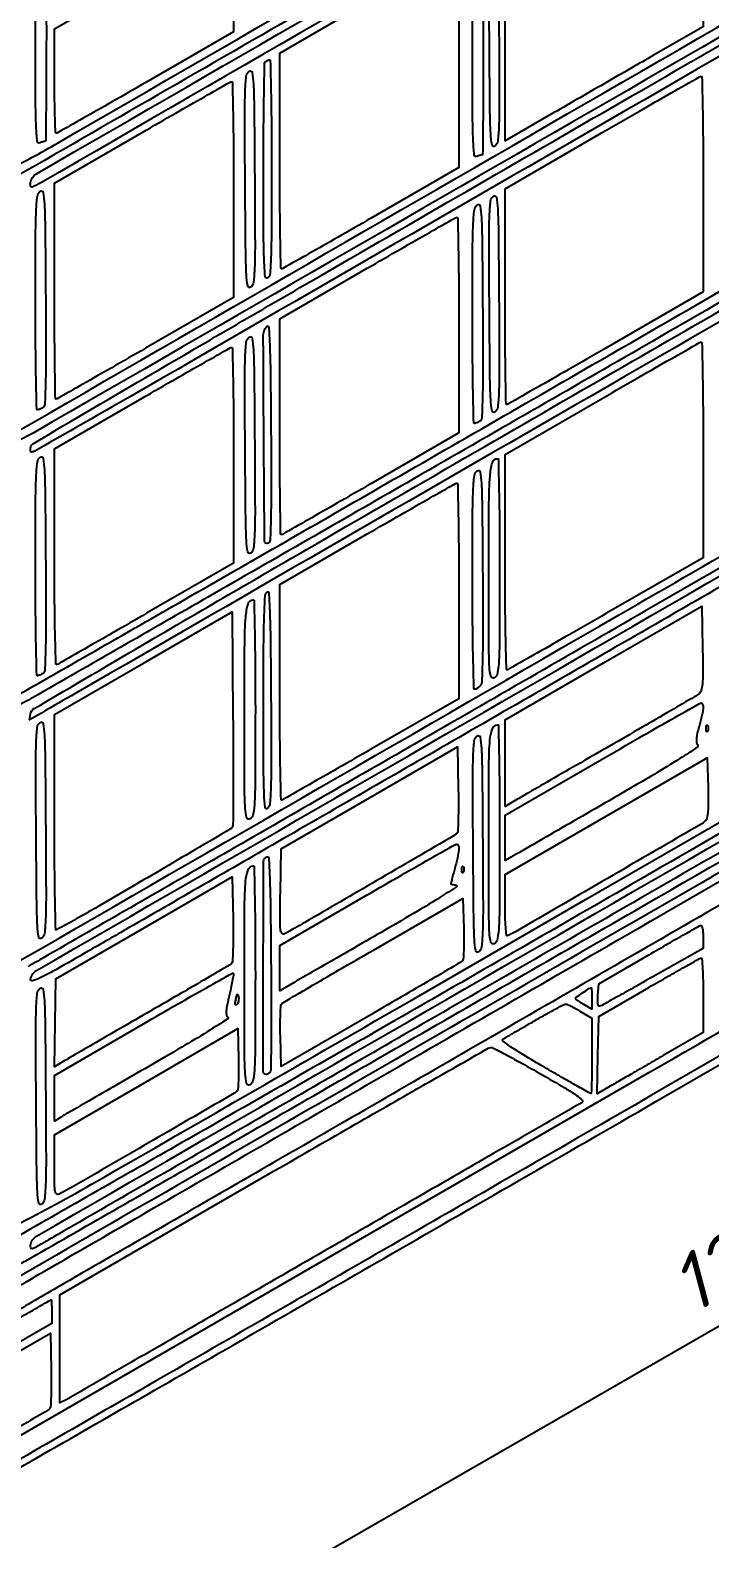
# Model space of a CAD drawing. Header units: millimetres. Extents: x -300689 to 10556, y -104928 to 107291.
# Drawn here: x -20640.6 to -20610.6, y 28000.1 to 28066.7 of the extents above; entities that cross this region are included whole.
import ezdxf

# ---------------------------------------------------------------- set-up
doc = ezdxf.new("R2010")
doc.units = ezdxf.units.MM
doc.layers.add('линии', color=7, linetype='Continuous')
doc.layers.add('Слой1', color=7, linetype='Continuous')
doc.styles.add('Ариал узк.', font='arial.ttf', dxfattribs={"width": 0.75, "height": 5})
doc.styles.add('стиль2', font='isocpeur.ttf', dxfattribs={"oblique": 15, "height": 2.5})
doc.dimstyles.new('1-1', dxfattribs={"dimscale": 0, "dimtxt": 2.7, "dimasz": 2, "dimexe": 1, "dimexo": 1, "dimgap": 1, "dimtad": 1, "dimdec": 0, "dimzin": 0, "dimdsep": 46, "dimtxsty": 'Ариал узк.', "dimblk1": 'ARCHTICK', "dimblk2": 'ARCHTICK', "dimsah": 1, "dimcen": 3, "dimdle": 0.5, "dimclrd": 256, "dimclre": 256, "dimclrt": 256, "dimadec": 0, "dimazin": 0, "dimtfac": 1, "dimtdec": 0, "dimtofl": 0, "dimtmove": 1, "dimatfit": 3, "dimldrblk": 'DOTSMALL', "dimfxl": 0, "dimtolj": 1, "dimtzin": 0, "dimarcsym": 0})

# ---------------------------------------------------------------- blocks, each defined once
blk = doc.blocks.new('_ARCHTICK')
at = {"color": 0, "linetype": 'ByBlock', "ltscale": 10, "const_width": 0.15}
blk.add_lwpolyline([(-0.5, -0.5), (0.5, 0.5)], dxfattribs=at)
blk = doc.blocks.new('*D108')
at = {"layer": 'Defpoints', "color": 0, "linetype": 'ByBlock', "ltscale": 0.25}
for p in [(-20581.776, 28037.45), (-20576.78, 28028.768), (-20644.444, 28001.385)]:
    blk.add_point(p, dxfattribs=at)
at = {"layer": 'линии', "linetype": 'ByBlock', "lineweight": -2, "ltscale": 0.25}
for p, q in [((-20581.277, 28036.583), (-20576.281, 28027.902)), ((-20639.881, 27992.455), (-20576.347, 28029.018)), ((-20643.945, 28000.519), (-20638.949, 27991.837))]:
    blk.add_line(p, q, dxfattribs=at)
at = {"layer": 'линии', "linetype": 'ByBlock', "lineweight": -2, "ltscale": 0.25, "xscale": 2, "yscale": 2, "zscale": 2}
for p, rotation in [((-20576.78, 28028.768), 29.91975393596303), ((-20639.448, 27992.704), 209.919753935963)]:
    blk.add_blockref('_ARCHTICK', p, dxfattribs=dict(at, rotation=rotation))
at = {"layer": 'линии', "linetype": 'ByBlock', "ltscale": 0.25, "insert": (-20609.236, 28012.686), "char_height": 2.5, "attachment_point": 5, "rotation": 29.91975, "style": 'стиль2'}
blk.add_mtext('\\A1;1200', dxfattribs=at)
blk = doc.blocks.new('_DotSmall')
at = {"color": 0, "linetype": 'ByBlock', "const_width": 0.5}
blk.add_lwpolyline([(-0.0625, 0, 1), (0.0625, 0, 1)], format="xyb", close=True, dxfattribs=at)

msp = doc.modelspace()

# ---------------------------------------------------------------- linework, layer by layer
for points in [[(-20587.7542, 28175.7718, 0.000003), (-20607.9888, 28187.4736, 0.000096)], [(-20638.4823, 28147.8892, -0.001266), (-20641.5548, 28146.1271, -0.004672), (-20643.5088, 28145.0372, -0.001768), (-20644.9459, 28144.2597, -0.259879), (-20645.129, 28144.2627, 0.000291), (-20645.2752, 28144.3472), (-20650.6471, 28147.4477, 0.000002), (-20656.6119, 28150.8904, 0.000001), (-20663.6617, 28154.9592, -0.000248)], [(-20689.8745, 28164.198, -0.000006), (-20683.9242, 28160.766, -0.000031), (-20677.169, 28156.8691, -0.000019), (-20669.2829, 28152.3188, -0.000392), (-20659.5043, 28146.6657, -0.001527), (-20653.4663, 28143.1442, -0.000198), (-20648.9385, 28140.4824, -0.265741), (-20648.8415, 28140.3128, -0.023898), (-20648.8454, 28140.2323, -0.038107), (-20648.8571, 28140.1645, -0.044584), (-20648.8741, 28140.116, -0.294239), (-20648.8947, 28140.1028, -0.131394), (-20648.9355, 28140.1137, -0.000002), (-20655.0642, 28143.6439, -0.000172), (-20661.8146, 28147.5352, -0.000103), (-20669.8228, 28152.1575, 0.000222)], [(-20638.4022, 28200.4957, 0.000038), (-20664.8129, 28185.2223, 0.00002), (-20691.5301, 28169.7674, 0.057545)], [(-20613.9332, 28145.0376, 0.000017), (-20587.7607, 28160.1886, 0.057807)], [(-20587.4386, 28159.8724, -0.000019), (-20614.101, 28144.4771, -0.000018), (-20640.7724, 28129.0791, -0.037469)], [(-20650.8381, 28147.1502, -0.000004), (-20645.423, 28144.0159, -0.063314)], [(-20614.4214, 28133.0256, 0.000034), (-20587.9596, 28148.3204, 0.060489)], [(-20644.2507, 28070.0039, 0.000011), (-20635.0942, 28075.2642, 0.000299)]]:
    msp.add_lwpolyline(points, format="xyb")
at = {"layer": 'Слой1'}
for points in [[(-20641.117, 28012.2494, 0.020593), (-20640.5576, 28012.5405, 0.00005), (-20632.7293, 28017.0336, 0.000326), (-20623.9081, 28022.1055, 0.000203), (-20613.5722, 28028.0628, 0.000241), (-20594.3498, 28039.1648, 0.005611), (-20588.9236, 28042.384, 0.014645), (-20586.2123, 28044.1448, 0.175448), (-20585.5005, 28045.1456, 0.040251), (-20585.409, 28045.6206, 0.024521), (-20585.3742, 28046.1913, 0.024626), (-20585.3952, 28046.7514, 0.048201), (-20585.4763, 28047.1899), (-20585.5839, 28047.5651), (-20583.9828, 28046.6502, -0.002778), (-20583.3687, 28046.2948, -0.004501), (-20582.8509, 28045.985, -0.000966), (-20582.4012, 28045.7091, -0.246265), (-20582.3782, 28045.6703, -0.282169), (-20582.4325, 28045.5702, -0.000002), (-20613.3603, 28027.7154, -0.000003), (-20644.2434, 28009.8867, -0.131641)], [(-20660.8991, 28068.0474, -0.000109), (-20658.978, 28066.9448, -0.000699), (-20656.1867, 28065.3366, -0.00011), (-20650.6978, 28062.1625, 0.005263), (-20648.2959, 28060.8064, 0.035356), (-20647.0536, 28060.2324, 0.05929), (-20646.0248, 28059.9766, 0.031315), (-20644.7098, 28059.8942, 0.019957), (-20643.8098, 28059.9301, 0.031277), (-20643.0434, 28060.04, 0.034024), (-20642.3458, 28060.2353, 0.030712), (-20641.6559, 28060.5288, 0.015184), (-20639.3331, 28061.7801, 0.000062), (-20613.9332, 28076.4784, 0.000017), (-20587.7607, 28091.6294, 0.057807)], [(-20587.4386, 28091.3132, -0.000019), (-20614.101, 28075.9179, -0.000018), (-20640.7724, 28060.5199, -0.037469), (-20641.6393, 28060.1027, -0.055191), (-20643.1481, 28059.6957, -0.041808), (-20644.86, 28059.5763, -0.042203), (-20646.5463, 28059.7426, -0.060637), (-20647.9768, 28060.191, -0.021835), (-20648.4058, 28060.4082, -0.000595), (-20650.2366, 28061.4405, -0.001231), (-20652.3846, 28062.662, -0.000844), (-20654.8169, 28064.0586, -0.001359), (-20657.7382, 28065.7531, -0.004794), (-20659.6019, 28066.8651, -0.001815)], [(-20642.188, 28048.5659, 0.033948), (-20640.57, 28049.3593, 0.000061), (-20614.4214, 28064.4664, 0.000034), (-20587.9596, 28079.7612, 0.060489)], [(-20688.7136, 28060.6621, -0.00001), (-20682.8287, 28057.2654, -0.000031)], [(-20587.8835, 28079.2993, -0.0001), (-20614.1941, 28064.1064, -0.00011), (-20640.4408, 28048.965, -0.054629), (-20642.196, 28048.194, -0.05057)], [(-20641.0216, 28025.6725, 0.000069), (-20614.6214, 28040.919, 0.000052), (-20588.0699, 28056.2614, 0.063882)], [(-20676.0263, 28053.3385, -0.00002), (-20668.1828, 28048.8095, 0.000384)], [(-20644.2507, 28001.4447, 0.000011), (-20635.0942, 28006.705, 0.000299), (-20624.9732, 28012.5277, 0.00018), (-20612.9903, 28019.4369), (-20581.7759, 28037.4497)], [(-20665.0766, 28035.3039, -0.000012), (-20660.164, 28032.4696, 0.000767)], [(-20589.1988, 28066.9146, -0.005552), (-20594.7247, 28063.637, -0.000255), (-20613.6939, 28052.6814, -0.000178), (-20623.9456, 28046.7724, -0.000283), (-20632.7268, 28041.7218, -0.000056), (-20640.4705, 28037.2749, -0.013951), (-20641.1712, 28036.8982, -0.064606)], [(-20673.2789, 28040.0352, -0.000011), (-20669.5372, 28037.877, -0.000016)], [(-20594.6106, 28051.9766, -0.000255), (-20613.4524, 28041.0947, -0.000054), (-20623.6143, 28035.2342, -0.000086), (-20632.3126, 28030.221, -0.000017), (-20639.9855, 28025.8009, -0.004304), (-20640.6589, 28025.4206, -0.025565)], [(-20641.6396, 28037.096, 0.000071), (-20633.7544, 28041.6159, 0.000467), (-20624.8752, 28046.7182, 0.000291), (-20614.4704, 28052.7183, 0.00027), (-20600.7547, 28060.6481, 0.00131), (-20592.9872, 28065.1718, 0.0005), (-20587.5763, 28068.3493, 0.075167)], [(-20648.6555, 28037.088, -0.000043), (-20654.7341, 28040.5848, -0.00027)], [(-20648.6639, 28025.3611, -0.000041), (-20654.727, 28028.8499, -0.000269)], [(-20600.2981, 28036.9809, -0.000271), (-20614.0512, 28029.0337, -0.000408), (-20624.4809, 28023.0257, -0.000655), (-20633.3853, 28017.9216, -0.000101), (-20641.2916, 28013.4055, -0.041966)], [(-20641.2223, 28013.9852, 0.012349), (-20637.6711, 28015.9119, 0.000402), (-20623.6182, 28024.0074), (-20615.9628, 28028.4256), (-20608.1015, 28032.9627)]]:
    msp.add_lwpolyline(points, format="xyb", dxfattribs=at)
for points in [[(-20587.5428, 28090.409, -0.054869), (-20587.7752, 28090.2383, -0.000003), (-20613.9682, 28075.1074, -0.000004), (-20640.1, 28060.0123, -0.03642), (-20640.4893, 28059.8237, -0.260716), (-20640.5271, 28059.8287, -0.15312), (-20640.5545, 28059.8667, -0.081653), (-20640.5658, 28059.9379, -0.038429), (-20640.5582, 28060.0309, -0.225813), (-20640.3001, 28060.4061, -0.000027), (-20613.9946, 28075.6059, -0.000022), (-20587.6479, 28090.8261, -0.501297), (-20587.4231, 28090.7296, -0.092231), (-20587.4191, 28090.6527, -0.056439), (-20587.4412, 28090.5643, -0.05404), (-20587.4843, 28090.4785, -0.06364)], [(-20587.4832, 28078.7225, -0.065364), (-20587.6141, 28078.6221, -0.000001), (-20612.7375, 28064.1038, -0.000029), (-20636.255, 28050.5153, -0.002283), (-20639.96, 28048.3974, -0.003841), (-20640.3735, 28048.1677, -0.082709), (-20640.5048, 28048.122, -0.417636), (-20640.5586, 28048.1606, -0.078356), (-20640.5588, 28048.2951, -0.224815), (-20640.4036, 28048.523, -0.000246), (-20635.1775, 28051.5893, -0.0014), (-20627.7376, 28055.9216, -0.000258), (-20613.9914, 28063.8651, -0.000315), (-20601.6661, 28070.9687, -0.001101), (-20593.6987, 28075.5306, -0.000085), (-20587.527, 28079.045, -0.501293), (-20587.4234, 28078.9997, -0.059959), (-20587.4151, 28078.9248, -0.05073), (-20587.424, 28078.8456, -0.053032), (-20587.4476, 28078.7741, -0.090503)], [(-20610.8776, 28071.6775), (-20610.8776, 28066.9013), (-20613.0632, 28065.6433, 0.000149), (-20614.0582, 28065.0702, 0.000087), (-20615.2488, 28064.3836, 0.000087), (-20616.4395, 28063.6965, 0.000148), (-20617.4345, 28063.1217), (-20619.6201, 28061.8582), (-20619.6174, 28066.6709), (-20619.6147, 28071.4837), (-20615.336, 28073.959, -0.000692), (-20613.6891, 28074.9087, -0.001125), (-20612.2877, 28075.71, -0.000126), (-20611.0351, 28076.4221, -0.102452), (-20610.9674, 28076.444, -0.440245), (-20610.9306, 28076.4117, -0.000352), (-20610.904, 28075.0479, -0.002948), (-20610.8841, 28073.5083, -0.001762)], [(-20639.8595, 28066.6334, -0.00098), (-20639.8631, 28064.7965, -0.001634), (-20639.8742, 28063.2502, -0.000108), (-20639.889, 28061.8634, -0.411029), (-20639.9096, 28061.843, 0.065182), (-20639.9393, 28061.8391, 0.008575), (-20640.0006, 28061.8217, 0.009838), (-20640.0729, 28061.7982, 0.008099), (-20640.1491, 28061.7703, -0.494856), (-20640.2629, 28061.8405, -0.014751), (-20640.3079, 28062.4854, -0.009135), (-20640.3335, 28063.658, -0.000892), (-20640.3386, 28066.4909, -0.001096), (-20640.3316, 28069.6895, -0.018629), (-20640.2877, 28070.7412, -0.068582), (-20640.1794, 28071.2353, -0.285696), (-20639.9493, 28071.4144, -0.439243), (-20639.9126, 28071.3819, -0.00035), (-20639.8859, 28070.0139, -0.002939), (-20639.866, 28068.4697, -0.001757)], [(-20631.5961, 28068.9876), (-20631.5961, 28066.6712), (-20635.473, 28064.4368, -0.000785), (-20636.9648, 28063.5801, -0.001282), (-20638.2331, 28062.8587, -0.000133), (-20639.3684, 28062.2172, -0.129225), (-20639.4251, 28062.2023, -0.403983), (-20639.4556, 28062.2318, -0.001042), (-20639.477, 28062.8795, -0.005094), (-20639.4924, 28063.6237, -0.003056), (-20639.4963, 28064.5077), (-20639.4923, 28066.8131), (-20635.634, 28069.0488, -0.000767), (-20634.1483, 28069.9066, -0.001245), (-20632.8827, 28070.6306, -0.000154), (-20631.7534, 28071.2725, -0.102316), (-20631.6859, 28071.2943, -0.43301), (-20631.6494, 28071.263, -0.001499), (-20631.6225, 28070.6207, -0.006096), (-20631.6025, 28069.8752, -0.003635)], [(-20620.0676, 28061.6283, -0.553628), (-20620.194, 28061.6785, -0.032141), (-20620.253, 28062.1804, -0.010749), (-20620.286, 28063.2432, -0.000745), (-20620.3103, 28066.239, -0.000877), (-20620.3245, 28069.1533, -0.009901), (-20620.3052, 28070.3085, -0.019536), (-20620.2573, 28070.9416, -0.208796), (-20620.1307, 28071.1596, -0.553628), (-20620.0042, 28071.1093, -0.032141), (-20619.9453, 28070.6074, -0.010749), (-20619.9122, 28069.5446, -0.000745), (-20619.8879, 28066.5488, -0.000877), (-20619.8738, 28063.6345, -0.009901), (-20619.893, 28062.4793, -0.019536), (-20619.941, 28061.8462, -0.208796)], [(-20620.5782, 28066.0346, -0.00098), (-20620.5818, 28064.1977, -0.001634), (-20620.5929, 28062.6514, -0.000108), (-20620.6077, 28061.2646, -0.411029), (-20620.6282, 28061.2442, 0.065182), (-20620.658, 28061.2403, 0.008575), (-20620.7193, 28061.2229, 0.009838), (-20620.7916, 28061.1994, 0.008099), (-20620.8678, 28061.1715, -0.494856), (-20620.9816, 28061.2417, -0.014751), (-20621.0265, 28061.8866, -0.009135), (-20621.0521, 28063.0592, -0.000892), (-20621.0572, 28065.8921, -0.001096), (-20621.0502, 28069.0907, -0.018629), (-20621.0064, 28070.1424, -0.068582), (-20620.898, 28070.6365, -0.285696), (-20620.668, 28070.8156, -0.439243), (-20620.6312, 28070.7831, -0.00035), (-20620.6045, 28069.4151, -0.002939), (-20620.5846, 28067.8709, -0.001757)], [(-20621.656, 28065.455), (-20621.656, 28060.6837), (-20625.5293, 28058.449, -0.000824), (-20627.02, 28057.5922, -0.001343), (-20628.288, 28056.8708, -0.000146), (-20629.4221, 28056.2299, -0.129224), (-20629.4814, 28056.2143, -0.409117), (-20629.5137, 28056.246, -0.00027), (-20629.5368, 28057.6127, -0.002586), (-20629.5539, 28059.1494, -0.001551), (-20629.5592, 28060.9748), (-20629.5583, 28065.7352), (-20625.697, 28067.9727, -0.0008), (-20624.2101, 28068.8311, -0.001297), (-20622.9435, 28069.5553, -0.000161), (-20621.8132, 28070.1972, -0.107273), (-20621.7458, 28070.2182, -0.434403), (-20621.709, 28070.1853, -0.000352), (-20621.6824, 28068.8223, -0.00295), (-20621.6625, 28067.284, -0.001764)], [(-20587.4832, 28066.9887, -0.057816), (-20587.5664, 28066.9246, -0.000846), (-20588.0999, 28066.6056, -0.002305), (-20588.7218, 28066.239, -0.001518), (-20589.4406, 28065.8227, 0.00035), (-20591.981, 28064.3591, 0.000002), (-20615.042, 28051.0515, 0.000001), (-20638.561, 28037.4793, 0.000602), (-20640.0797, 28036.6004), (-20640.5994, 28036.2989), (-20640.5588, 28036.5629, -0.225443), (-20640.3995, 28036.7978, -0.000272), (-20635.2813, 28039.802, -0.00144), (-20627.9143, 28044.0925, -0.000251), (-20613.9914, 28052.138, -0.000305), (-20601.4395, 28059.3727, -0.001146), (-20593.5499, 28063.8896, -0.000098), (-20587.5312, 28067.3156, -0.503104), (-20587.4234, 28067.2681, -0.058171), (-20587.4151, 28067.1915, -0.050615), (-20587.424, 28067.1113, -0.053301), (-20587.4475, 28067.0396, -0.094025)], [(-20630.846, 28055.4007, -0.553628), (-20630.9724, 28055.451, -0.032141), (-20631.0314, 28055.9529, -0.010749), (-20631.0644, 28057.0157, -0.000745), (-20631.0887, 28060.0115, -0.000877), (-20631.1029, 28062.9258, -0.009901), (-20631.0836, 28064.081, -0.019536), (-20631.0357, 28064.7141, -0.208796), (-20630.9091, 28064.932, -0.553628), (-20630.7826, 28064.8818, -0.032141), (-20630.7237, 28064.3799, -0.010749), (-20630.6906, 28063.3171, -0.000745), (-20630.6663, 28060.3213, -0.000877), (-20630.6522, 28057.407, -0.009901), (-20630.6714, 28056.2518, -0.019536), (-20630.7194, 28055.6187, -0.208796)], [(-20629.9194, 28060.6582, -0.001046), (-20629.9251, 28057.9599, -0.008216), (-20629.9509, 28056.7063, -0.009307), (-20629.9928, 28055.9546, -0.290294), (-20630.0991, 28055.8117, -0.499448), (-20630.2058, 28055.8786, -0.01154), (-20630.2481, 28056.5674, -0.00859), (-20630.2734, 28057.7721, -0.000965), (-20630.2787, 28060.5095, -0.001568), (-20630.273, 28062.3427, -0.00255), (-20630.2553, 28063.8994, -0.00037), (-20630.2315, 28065.2792, -0.19425), (-20630.1989, 28065.356, -0.053359), (-20630.161, 28065.3866, -0.038504), (-20630.1132, 28065.4124, -0.03911), (-20630.0633, 28065.43, -0.065559), (-20630.0192, 28065.4358, -0.407609), (-20629.9784, 28065.3959, -0.000429), (-20629.9488, 28064.0324, -0.003264), (-20629.9266, 28062.4902, -0.001957)], [(-20631.5961, 28059.7125), (-20631.5961, 28054.9473), (-20635.4812, 28052.7066, -0.000699), (-20636.9755, 28051.8475, -0.001143), (-20638.2447, 28051.1241, -0.000106), (-20639.3826, 28050.4792, -0.129559), (-20639.4332, 28050.4658, -0.409871), (-20639.4607, 28050.4929, -0.000195), (-20639.4806, 28051.8649, -0.002199), (-20639.4954, 28053.4023, -0.001318), (-20639.5002, 28055.2286), (-20639.5002, 28059.9913), (-20635.638, 28062.2292, -0.000847), (-20634.1508, 28063.0875, -0.001375), (-20632.8839, 28063.8113, -0.00017), (-20631.7533, 28064.4525, -0.114519), (-20631.6859, 28064.4724, -0.425746), (-20631.6491, 28064.4384, -0.000351), (-20631.6225, 28063.0764, -0.002951), (-20631.6025, 28061.5394, -0.001766)], [(-20610.8776, 28059.9553), (-20610.8776, 28055.1934), (-20615.177, 28052.7098, -0.000678), (-20616.8306, 28051.7576, -0.001109), (-20618.2346, 28050.9558, -0.000099), (-20619.494, 28050.2406, -0.12979), (-20619.5483, 28050.2263, -0.409599), (-20619.5777, 28050.2553, -0.000224), (-20619.5987, 28051.6247, -0.002358), (-20619.6143, 28053.1614, -0.001414), (-20619.6191, 28054.9868), (-20619.6181, 28059.7472), (-20615.3377, 28062.2254, -0.000739), (-20613.6901, 28063.176, -0.001203), (-20612.2882, 28063.9776, -0.000135), (-20611.035, 28064.6898, -0.110514), (-20610.9674, 28064.7104, -0.430689), (-20610.9306, 28064.677, -0.000353), (-20610.904, 28063.3164, -0.002954), (-20610.8841, 28061.7808, -0.001768)], [(-20640.0078, 28050.0864, -0.023102), (-20640.0723, 28050.0495, -0.021952), (-20640.1409, 28050.0181, -0.022515), (-20640.204, 28049.9957, -0.068852), (-20640.2487, 28049.9886, -0.414236), (-20640.2855, 28050.0239, -0.000353), (-20640.3122, 28051.3818, -0.002958), (-20640.3321, 28052.9138, -0.001773), (-20640.3386, 28054.734, -0.000908), (-20640.3333, 28057.6105, -0.009777), (-20640.3063, 28058.7749, -0.01846), (-20640.2549, 28059.4186, -0.208636), (-20640.129, 28059.6346, -0.555639), (-20640.0033, 28059.584, -0.030476), (-20639.9452, 28059.0704, -0.010564), (-20639.9122, 28057.9932, -0.000747), (-20639.8881, 28054.9851, -0.001297), (-20639.8785, 28052.5316, -0.006444), (-20639.8944, 28051.1529, -0.004329), (-20639.9249, 28050.23, -0.245622)], [(-20620.7265, 28049.4876, -0.023102), (-20620.7909, 28049.4507, -0.021952), (-20620.8596, 28049.4193, -0.022515), (-20620.9227, 28049.3969, -0.068852), (-20620.9674, 28049.3898, -0.414236), (-20621.0042, 28049.4251, -0.000353), (-20621.0308, 28050.783, -0.002958), (-20621.0507, 28052.315, -0.001773), (-20621.0572, 28054.1352, -0.000908), (-20621.052, 28057.0117, -0.009777), (-20621.025, 28058.1761, -0.01846), (-20620.9736, 28058.8198, -0.208636), (-20620.8476, 28059.0358, -0.555639), (-20620.722, 28058.9852, -0.030476), (-20620.6639, 28058.4716, -0.010564), (-20620.6308, 28057.3944, -0.000747), (-20620.6067, 28054.3863, -0.001297), (-20620.5971, 28051.9328, -0.006444), (-20620.613, 28050.5541, -0.004329), (-20620.6436, 28049.6312, -0.245622)], [(-20620.0676, 28049.8918, -0.553628), (-20620.194, 28049.9421, -0.032141), (-20620.253, 28050.4439, -0.010749), (-20620.286, 28051.5067, -0.000745), (-20620.3103, 28054.5025, -0.000877), (-20620.3245, 28057.4168, -0.009901), (-20620.3052, 28058.572, -0.019536), (-20620.2573, 28059.2052, -0.208796), (-20620.1307, 28059.4231, -0.553628), (-20620.0042, 28059.3728, -0.032141), (-20619.9453, 28058.871, -0.010749), (-20619.9122, 28057.8082, -0.000745), (-20619.8879, 28054.8123, -0.000877), (-20619.8738, 28051.898, -0.009901), (-20619.893, 28050.7428, -0.019536), (-20619.941, 28050.1097, -0.208796)], [(-20621.656, 28053.7288), (-20621.656, 28048.9679), (-20625.5432, 28046.7229, -0.000677), (-20627.0382, 28045.8621, -0.001108), (-20628.3076, 28045.1373, -0.000099), (-20629.4462, 28044.4908, -0.129775), (-20629.4953, 28044.4778, -0.410015), (-20629.5219, 28044.5041, -0.000183), (-20629.5411, 28045.8768, -0.00213), (-20629.5555, 28047.4142, -0.001277), (-20629.5602, 28049.2404), (-20629.5602, 28054.0031), (-20625.6979, 28056.2403, -0.000834), (-20624.2107, 28057.0985, -0.001353), (-20622.9438, 28057.8222, -0.000167), (-20621.8132, 28058.4634, -0.112465), (-20621.7458, 28058.4837, -0.428148), (-20621.709, 28058.45, -0.000352), (-20621.6824, 28057.0894, -0.002954), (-20621.6625, 28055.554, -0.001768)], [(-20587.4832, 28055.263, -0.047463), (-20587.5721, 28055.1997, -0.000004), (-20594.5905, 28051.1429, -0.000142), (-20602.345, 28046.6637, -0.000086), (-20611.5363, 28041.3602, 0.000003), (-20620.8985, 28035.9601, 0.000004), (-20629.2024, 28031.1702, 0.000002), (-20636.2324, 28027.1151, 0.000061), (-20638.0415, 28026.0712, -0.002232), (-20639.4142, 28025.2871, -0.01552), (-20640.0989, 28024.9276, -0.034419), (-20640.472, 28024.777, -0.558334), (-20640.5565, 28024.8487, -0.227738), (-20640.2902, 28025.2387, -0.000029), (-20613.9934, 28040.4289, -0.000024), (-20587.6558, 28055.6389, -0.506907), (-20587.4234, 28055.5366, -0.056101), (-20587.4151, 28055.4589, -0.05234), (-20587.424, 28055.3795, -0.056166), (-20587.4475, 28055.3101, -0.10464)], [(-20630.0678, 28044.1009, -0.584267), (-20630.2286, 28044.1896, -0.000726), (-20630.265, 28048.7362, -0.000952), (-20630.2859, 28053.2411, -0.175599), (-20630.1304, 28053.6739, -0.675624), (-20630.0462, 28053.647, -0.008273), (-20630.0029, 28052.8703, -0.007058), (-20629.9702, 28051.5702, -0.001126), (-20629.948, 28049.0252, -0.001287), (-20629.9384, 28046.5564, -0.006413), (-20629.9543, 28045.1706, -0.004268), (-20629.9848, 28044.2428, -0.248874)], [(-20630.846, 28043.6643, -0.553628), (-20630.9724, 28043.7145, -0.032141), (-20631.0314, 28044.2164, -0.010749), (-20631.0644, 28045.2792, -0.000745), (-20631.0887, 28048.275, -0.000877), (-20631.1029, 28051.1893, -0.009901), (-20631.0836, 28052.3445, -0.019536), (-20631.0357, 28052.9776, -0.208796), (-20630.9091, 28053.1956, -0.553628), (-20630.7826, 28053.1453, -0.032141), (-20630.7237, 28052.6434, -0.010749), (-20630.6906, 28051.5806, -0.000745), (-20630.6663, 28048.5848, -0.000877), (-20630.6522, 28045.6705, -0.009901), (-20630.6714, 28044.5153, -0.019536), (-20630.7194, 28043.8822, -0.208796)], [(-20610.8799, 28048.2203), (-20610.8823, 28043.4599), (-20615.1481, 28041.0048, -0.00032), (-20616.7909, 28040.0607, -0.000516), (-20618.1911, 28039.2592, -0.000071), (-20619.4374, 28038.5476, -0.037313), (-20619.517, 28038.5098, -0.519474), (-20619.5591, 28038.5379, -0.000505), (-20619.5898, 28039.8837, -0.00342), (-20619.6127, 28041.4155, -0.002025), (-20619.6201, 28043.2431), (-20619.6201, 28048.0163), (-20615.3387, 28050.4929, -0.000759), (-20613.6907, 28051.4428, -0.001235), (-20612.2885, 28052.2436, -0.000138), (-20611.035, 28052.955, -0.113738), (-20610.9674, 28052.9751, -0.426893), (-20610.9307, 28052.9413, -0.000352), (-20610.9047, 28051.5807, -0.002954), (-20610.8855, 28050.0453, -0.001768)], [(-20631.5971, 28047.9808), (-20631.5982, 28043.2203), (-20635.4349, 28041.0048, -0.000477), (-20636.914, 28040.1526, -0.000764), (-20638.1782, 28039.4283, -0.000126), (-20639.2989, 28038.7889, -0.045578), (-20639.3859, 28038.7493, -0.507611), (-20639.4384, 28038.7855, -0.000959), (-20639.4698, 28039.991, -0.00425), (-20639.4931, 28041.4805, -0.001779), (-20639.5002, 28043.4871), (-20639.5002, 28048.2649), (-20635.638, 28050.5003, -0.000894), (-20634.1508, 28051.3576, -0.001452), (-20632.8839, 28052.0799, -0.000179), (-20631.7532, 28052.7197, -0.121631), (-20631.6859, 28052.7385, -0.417255), (-20631.6491, 28052.7036, -0.000351), (-20631.6228, 28051.3421, -0.002951), (-20631.6032, 28049.806, -0.001768)], [(-20640.0078, 28038.3499, -0.023102), (-20640.0723, 28038.313, -0.021952), (-20640.1409, 28038.2816, -0.022515), (-20640.204, 28038.2593, -0.068852), (-20640.2487, 28038.2521, -0.414236), (-20640.2855, 28038.2874, -0.000353), (-20640.3122, 28039.6454, -0.002958), (-20640.3321, 28041.1774, -0.001773), (-20640.3386, 28042.9976, -0.000908), (-20640.3333, 28045.874, -0.009777), (-20640.3063, 28047.0384, -0.01846), (-20640.2549, 28047.6821, -0.208636), (-20640.129, 28047.8981, -0.555639), (-20640.0033, 28047.8475, -0.030476), (-20639.9452, 28047.3339, -0.010564), (-20639.9122, 28046.2567, -0.000747), (-20639.8881, 28043.2486, -0.001297), (-20639.8785, 28040.7952, -0.006444), (-20639.8944, 28039.4165, -0.004329), (-20639.9249, 28038.4935, -0.245622)], [(-20619.8596, 28043.0695, -0.000762), (-20619.8643, 28040.0015, -0.011421), (-20619.892, 28038.9315, -0.029985), (-20619.9525, 28038.3771, -0.214166), (-20620.0991, 28038.1583, -0.504528), (-20620.2421, 28038.2148, -0.052089), (-20620.3081, 28038.635, -0.012326), (-20620.3347, 28039.6107, -0.00063), (-20620.3386, 28042.7762, -0.001454), (-20620.3296, 28045.8759, -0.017465), (-20620.2809, 28047.0701, -0.04912), (-20620.1768, 28047.663, -0.336615), (-20619.9554, 28047.8311, -0.407869), (-20619.9162, 28047.7927, -0.000398), (-20619.8877, 28046.4324, -0.003144), (-20619.8665, 28044.8953, -0.001885)], [(-20620.7112, 28037.8152, -0.034522), (-20620.7709, 28037.7525, -0.035854), (-20620.838, 28037.6996, -0.038353), (-20620.9024, 28037.6627, -0.111293), (-20620.9521, 28037.6515, -0.407159), (-20620.9956, 28037.694, -0.000503), (-20621.0266, 28039.0339, -0.003501), (-20621.0497, 28040.5626, -0.002033), (-20621.0572, 28042.3988, -0.000908), (-20621.052, 28045.2752, -0.009777), (-20621.025, 28046.4396, -0.01846), (-20620.9736, 28047.0833, -0.208635), (-20620.8476, 28047.2993, -0.554286), (-20620.7222, 28047.2491, -0.031326), (-20620.6639, 28046.7445, -0.010717), (-20620.6308, 28045.6823, -0.000758), (-20620.6067, 28042.7157, -0.001558), (-20620.5989, 28040.4797, -0.005425), (-20620.614, 28039.0356, -0.003039), (-20620.6425, 28037.996, -0.166321)], [(-20621.6593, 28041.9928), (-20621.6627, 28037.2323), (-20625.5145, 28035.0168, -0.000289), (-20626.9981, 28034.1645, -0.000466), (-20628.2633, 28033.4403, -0.000067), (-20629.3882, 28032.798, -0.032034), (-20629.4632, 28032.7613, -0.526708), (-20629.5029, 28032.7872, -0.00045), (-20629.5317, 28034.1365, -0.003213), (-20629.5532, 28035.6696, -0.001902), (-20629.5602, 28037.4987), (-20629.5602, 28042.276), (-20625.6979, 28044.5105, -0.000869), (-20624.2107, 28045.3675, -0.00141), (-20622.9438, 28046.0898, -0.000174), (-20621.8132, 28046.7297, -0.117709), (-20621.7458, 28046.7491, -0.421972), (-20621.7091, 28046.7147, -0.000352), (-20621.6834, 28045.3537, -0.002952), (-20621.6645, 28043.8179, -0.001768)], [(-20582.1576, 28044.2971, -0.060638), (-20582.1916, 28044.2716, -0.000001), (-20590.3633, 28039.5493, -0.000061), (-20599.3599, 28034.3519, -0.000036), (-20610.0393, 28028.1851, 0.000011), (-20620.9374, 28021.8927, 0.000015), (-20630.6365, 28016.2919, 0.000009), (-20638.8301, 28011.5599, 0.000223), (-20641.0571, 28010.2724), (-20644.2308, 28008.4357), (-20644.2682, 28008.9244, -0.010054), (-20644.279, 28009.1152, -0.014561), (-20644.2802, 28009.284, -0.010115), (-20644.2743, 28009.4226, -0.182729), (-20644.2564, 28009.4624, -0.065401), (-20644.2113, 28009.497, -0.000001), (-20635.1136, 28014.7564, -0.000078), (-20625.0937, 28020.5468, -0.000047), (-20613.2011, 28027.4155), (-20582.1951, 28045.3193), (-20582.1576, 28044.8262, -0.007561), (-20582.146, 28044.6346, -0.011384), (-20582.1422, 28044.4674, -0.006372), (-20582.144, 28044.3281, -0.197266)], [(-20587.4282, 28043.576, -0.065439), (-20587.4692, 28043.5446, -0.000001), (-20595.0574, 28039.1593, -0.000086), (-20603.4163, 28034.3306, -0.000051), (-20613.3369, 28028.6034, 0.000016), (-20623.3022, 28022.8512, 0.000026), (-20631.8081, 28017.9406, 0.000004), (-20639.3437, 28013.5895, 0.001564), (-20639.898, 28013.2671, -0.004055), (-20640.3353, 28013.0157, -0.072322), (-20640.4863, 28012.9572, -0.396069), (-20640.548, 28012.9933, -0.109256), (-20640.5566, 28013.1164, -0.228564), (-20640.2866, 28013.5132, -0.00003), (-20613.9939, 28028.703, -0.000025), (-20587.6604, 28043.9124, -0.508298), (-20587.424, 28043.8077, -0.025759), (-20587.4118, 28043.7329, -0.032182), (-20587.4085, 28043.6625, -0.033791), (-20587.4135, 28043.6051, -0.159339)], [(-20630.638, 28036.842, -0.000762), (-20630.6427, 28033.774, -0.011421), (-20630.6704, 28032.704, -0.029985), (-20630.7309, 28032.1495, -0.214166), (-20630.8775, 28031.9308, -0.504528), (-20631.0205, 28031.9873, -0.052089), (-20631.0865, 28032.4075, -0.012326), (-20631.1131, 28033.3832, -0.00063), (-20631.117, 28036.5487, -0.001454), (-20631.108, 28039.6484, -0.017465), (-20631.0593, 28040.8426, -0.04912), (-20630.9552, 28041.4355, -0.336615), (-20630.7338, 28041.6036, -0.407869), (-20630.6946, 28041.5652, -0.000398), (-20630.6661, 28040.2049, -0.003144), (-20630.6449, 28038.6678, -0.001885)], [(-20630.0977, 28032.392, -0.627949), (-20630.2026, 28032.4286, -0.018523), (-20630.2488, 28033.0335, -0.008925), (-20630.2738, 28034.201, -0.000885), (-20630.2787, 28037.0031, -0.001382), (-20630.2721, 28039.4029, -0.006188), (-20630.2469, 28040.8087, -0.004362), (-20630.2097, 28041.7626, -0.186495), (-20630.129, 28041.945, -0.644244), (-20630.0456, 28041.9136, -0.00696), (-20630.003, 28041.1126, -0.006984), (-20629.9702, 28039.8142, -0.001181), (-20629.948, 28037.3339, -0.001084), (-20629.9361, 28034.6495, -0.008132), (-20629.954, 28033.3778, -0.010947), (-20629.9936, 28032.6192, -0.179731)], [(-20631.6436, 28031.5925, -0.169737), (-20631.7336, 28031.4863, -0.000128), (-20634.8682, 28029.643, -0.001556), (-20637.6677, 28028.0094, -0.006101), (-20639.4104, 28027.0279, -0.562942), (-20639.4472, 28027.0492, -0.000409), (-20639.4739, 28028.3979, -0.002983), (-20639.4938, 28029.9305, -0.001761), (-20639.5002, 28031.7609), (-20639.5002, 28036.5431), (-20635.5781, 28038.8047), (-20631.656, 28041.0663), (-20631.6246, 28036.3951, -0.001027), (-20631.6162, 28034.5949, -0.001642), (-20631.6173, 28033.0575, -0.000297), (-20631.6235, 28031.7, -0.09056)], [(-20611.084, 28037.4369, -0.025856), (-20611.2502, 28037.3276, -0.000337), (-20612.3248, 28036.699, -0.000973), (-20613.5711, 28035.9745, -0.000638), (-20615.0093, 28035.1445, 0.000126), (-20616.4642, 28034.3069, 0.000176), (-20617.7632, 28033.558, 0.000104), (-20618.8582, 28032.9259, 0.002379), (-20619.171, 28032.7433), (-20619.6201, 28032.4782), (-20619.6201, 28034.3936), (-20619.6201, 28036.309), (-20615.2788, 28038.8173), (-20610.9375, 28041.3256), (-20610.9044, 28039.4593, -0.00285), (-20610.8912, 28038.3675, -0.023739), (-20610.9115, 28037.8734, -0.056998), (-20610.9684, 28037.5965, -0.156548)], [(-20582.1583, 28038.1042), (-20582.1951, 28037.5987), (-20613.153, 28019.7275, -0.000112), (-20625.0306, 28012.8745, -0.000186), (-20635.0455, 28007.104, -0.000003), (-20644.1335, 28001.8723, -0.114276), (-20644.2077, 28001.8498, -0.363176), (-20644.2433, 28001.8757, -0.031494), (-20644.2652, 28001.9947, -0.029994), (-20644.2748, 28002.1576, -0.017727), (-20644.2676, 28002.3522), (-20644.2308, 28002.8612), (-20613.2728, 28020.7306, -0.000116), (-20601.3953, 28027.5829, -0.000193), (-20591.3803, 28033.3523, -0.000003), (-20582.2924, 28038.583, -0.118778), (-20582.2181, 28038.6048, -0.358002), (-20582.1825, 28038.5784, -0.031503), (-20582.1607, 28038.4597, -0.030082), (-20582.1511, 28038.2976, -0.017871)], [(-20610.8776, 28036.8349, -0.045455), (-20610.8887, 28036.7129, -0.008865), (-20610.9325, 28036.4962, -0.009348), (-20610.993, 28036.2447, -0.008532), (-20611.0645, 28035.9877, 0.014702), (-20611.1427, 28035.6928, 0.037024), (-20611.1772, 28035.4735, 0.052819), (-20611.1734, 28035.3134, 0.14181), (-20611.1283, 28035.2099, -0.445065), (-20611.147, 28035.082, -0.005843), (-20611.9021, 28034.5907, -0.008424), (-20613.0458, 28033.892, -0.001856), (-20615.0327, 28032.7338, -0.000143), (-20616.5965, 28031.8306, -0.000216), (-20617.9594, 28031.0447, -0.000082), (-20619.1323, 28030.3693, -0.005154), (-20619.3402, 28030.2525), (-20619.6201, 28030.099), (-20619.6201, 28031.0976), (-20619.6201, 28032.0963), (-20615.3387, 28034.57, -0.000777), (-20613.6907, 28035.5187, -0.001264), (-20612.2885, 28036.3183, -0.000141), (-20611.035, 28037.0286, -0.116729), (-20610.9674, 28037.0482, -0.228382), (-20610.9331, 28037.0337, -0.081281), (-20610.904, 28036.9874, -0.060307), (-20610.8842, 28036.918, -0.039445)], [(-20640.0675, 28026.6583, -0.553628), (-20640.194, 28026.7086, -0.032141), (-20640.2529, 28027.2105, -0.010749), (-20640.2859, 28028.2733, -0.000745), (-20640.3102, 28031.2691, -0.000877), (-20640.3244, 28034.1834, -0.009901), (-20640.3051, 28035.3386, -0.019536), (-20640.2572, 28035.9717, -0.208796), (-20640.1306, 28036.1896, -0.553628), (-20640.0041, 28036.1394, -0.032141), (-20639.9452, 28035.6375, -0.010749), (-20639.9122, 28034.5747, -0.000745), (-20639.8879, 28031.5789, -0.000877), (-20639.8737, 28028.6646, -0.009901), (-20639.893, 28027.5094, -0.019536), (-20639.9409, 28026.8763, -0.208796)], [(-20620.7861, 28026.0595, -0.553628), (-20620.9126, 28026.1098, -0.032141), (-20620.9715, 28026.6117, -0.010749), (-20621.0046, 28027.6745, -0.000745), (-20621.0289, 28030.6703, -0.000877), (-20621.043, 28033.5846, -0.009901), (-20621.0238, 28034.7398, -0.019536), (-20620.9758, 28035.3729, -0.208796), (-20620.8492, 28035.5908, -0.553628), (-20620.7228, 28035.5406, -0.032141), (-20620.6639, 28035.0387, -0.010749), (-20620.6308, 28033.9759, -0.000745), (-20620.6065, 28030.9801, -0.000877), (-20620.5923, 28028.0658, -0.009901), (-20620.6116, 28026.9106, -0.019536), (-20620.6595, 28026.2775, -0.208796)], [(-20619.8596, 28031.333, -0.000762), (-20619.8643, 28028.265, -0.011421), (-20619.892, 28027.1951, -0.029985), (-20619.9525, 28026.6406, -0.214166), (-20620.0991, 28026.4219, -0.506648), (-20620.2424, 28026.479, -0.0506), (-20620.3081, 28026.9077, -0.012132), (-20620.3347, 28027.8987, -0.00062), (-20620.3386, 28031.1136, -0.001082), (-20620.3316, 28034.345, -0.018452), (-20620.2879, 28035.4063, -0.067774), (-20620.1797, 28035.9052, -0.286772), (-20619.9494, 28036.0852, -0.439204), (-20619.9126, 28036.0527, -0.000354), (-20619.886, 28034.6931, -0.002957), (-20619.8661, 28033.1582, -0.001768)], [(-20610.676, 28035.8327, -0.054073), (-20610.7026, 28035.7828, -0.470617), (-20610.7244, 28035.7807, -0.168741), (-20610.7413, 28035.8156, -0.018894), (-20610.7484, 28035.905, -0.028489), (-20610.7471, 28035.9884, -0.077125), (-20610.7338, 28036.0459, -0.208169), (-20610.7117, 28036.0677, -0.296942), (-20610.6855, 28036.0622, -0.126455), (-20610.6623, 28036.023, -0.060344), (-20610.6529, 28035.9649, -0.05415), (-20610.6573, 28035.8981, -0.051402)], [(-20621.7427, 28031.2897, -0.064141), (-20621.867, 28031.1941, -0.00005), (-20625.308, 28029.1891, -0.000342), (-20628.4547, 28027.359, -0.008042), (-20629.3536, 28026.8562, -0.368996), (-20629.4663, 28026.8806, -0.138974), (-20629.5301, 28027.0428, -0.026968), (-20629.5492, 28027.4719, -0.00189), (-20629.5332, 28028.6762), (-20629.5003, 28030.6107), (-20625.6081, 28032.8578), (-20621.7159, 28035.1049), (-20621.6828, 28033.2436, -0.004748), (-20621.6768, 28032.5235, -0.007355), (-20621.6867, 28031.9019, -0.002944), (-20621.7061, 28031.3729, -0.188305)], [(-20610.7837, 28031.8391, -0.05374), (-20610.9958, 28031.6835, -0.000083), (-20615.1059, 28029.2998, -0.000127), (-20619.1628, 28026.9493, -0.034646), (-20619.5219, 28026.7733, -0.501766), (-20619.5613, 28026.7971, -0.005831), (-20619.5913, 28027.1479, -0.011677), (-20619.6131, 28027.5816, -0.006718), (-20619.6201, 28028.1046), (-20619.6201, 28029.4759), (-20615.159, 28032.0506), (-20610.698, 28034.6253), (-20610.6639, 28033.3025, -0.006304), (-20610.6556, 28032.6684, -0.020549), (-20610.6726, 28032.2488, -0.027762), (-20610.7114, 28031.9679, -0.160779)], [(-20621.6574, 28030.6156, -0.0416), (-20621.6682, 28030.4959, -0.007341), (-20621.7104, 28030.2741, -0.007907), (-20621.7679, 28030.0149, -0.007039), (-20621.8356, 28029.7473, 0.00058), (-20621.9035, 28029.4933, 0.000923), (-20621.9609, 28029.2758, 0.000175), (-20622.0111, 28029.0838, 0.047494), (-20622.0139, 28029.0671, 0.352999), (-20622.0069, 28029.0572, 0.007431), (-20621.9454, 28029.0406, 0.01381), (-20621.8693, 28029.0234, 0.008435), (-20621.7787, 28029.0072, -0.683572), (-20621.7635, 28028.9362, -0.004691), (-20622.4831, 28028.4715, -0.007453), (-20623.4858, 28027.8581, -0.002722), (-20624.9224, 28027.0188, 0.00005), (-20626.2629, 28026.2453, 0.000064), (-20627.4944, 28025.5343, 0.000048), (-20628.5267, 28024.938, 0.00056), (-20628.9314, 28024.7035), (-20629.5602, 28024.3384), (-20629.5602, 28025.3402), (-20629.5602, 28026.342), (-20625.6979, 28028.5799, -0.000878), (-20624.2107, 28029.4382, -0.001426), (-20622.9438, 28030.1616, -0.000176), (-20621.8132, 28030.8023, -0.119199), (-20621.7458, 28030.8215, -0.22162), (-20621.7116, 28030.8072, -0.083598), (-20621.6828, 28030.7626, -0.062144), (-20621.6635, 28030.6956, -0.041027)], [(-20630.638, 28025.1055, -0.000762), (-20630.6427, 28022.0375, -0.011421), (-20630.6704, 28020.9675, -0.029985), (-20630.7309, 28020.4131, -0.214166), (-20630.8775, 28020.1943, -0.506648), (-20631.0208, 28020.2515, -0.0506), (-20631.0865, 28020.6802, -0.012132), (-20631.1131, 28021.6712, -0.00062), (-20631.117, 28024.8861, -0.001082), (-20631.11, 28028.1175, -0.018452), (-20631.0663, 28029.1788, -0.067774), (-20630.9581, 28029.6776, -0.286772), (-20630.7278, 28029.8577, -0.439204), (-20630.691, 28029.8252, -0.000354), (-20630.6644, 28028.4656, -0.002957), (-20630.6445, 28026.9307, -0.001768)], [(-20629.9741, 28020.7955, -0.066214), (-20630.0054, 28020.7382, -0.062142), (-20630.0511, 28020.6896, -0.066522), (-20630.1037, 28020.6567, -0.106899), (-20630.1552, 28020.6456, -0.414464), (-20630.2968, 28020.7873, -0.000467), (-20630.2885, 28025.4266, -0.000492), (-20630.2713, 28030.0599, -0.321482), (-20630.129, 28030.2564, -0.494026), (-20630.0452, 28030.1996, -0.00455), (-20630.0036, 28029.3359, -0.006812), (-20629.9702, 28028.0238, -0.001284), (-20629.948, 28025.6259, -0.00117), (-20629.9401, 28023.8209, -0.00186), (-20629.9427, 28022.2763, -0.000381), (-20629.9511, 28020.9174, -0.090109)], [(-20621.4544, 28029.6051, -0.054073), (-20621.481, 28029.5552, -0.470617), (-20621.5028, 28029.5532, -0.168741), (-20621.5197, 28029.5881, -0.018894), (-20621.5268, 28029.6775, -0.028489), (-20621.5255, 28029.7609, -0.077125), (-20621.5122, 28029.8183, -0.208169), (-20621.4901, 28029.8402, -0.296942), (-20621.4639, 28029.8347, -0.126455), (-20621.4407, 28029.7955, -0.060344), (-20621.4313, 28029.7374, -0.05415), (-20621.4357, 28029.6706, -0.051402)], [(-20631.6828, 28025.548, -0.053851), (-20631.7624, 28025.4888, -0.000196), (-20632.7686, 28024.8986, -0.001039), (-20633.9107, 28024.2325, -0.000652), (-20635.2488, 28023.4581, 0.000199), (-20636.6078, 28022.6732, 0.000282), (-20637.8168, 28021.9734, 0.000159), (-20638.8376, 28021.3813, 0.004059), (-20639.114, 28021.2179), (-20639.5063, 28020.9816), (-20639.4733, 28022.9241), (-20639.4404, 28024.8666), (-20635.5482, 28027.1184), (-20631.656, 28029.3703), (-20631.6229, 28027.5021, -0.004726), (-20631.6169, 28026.7798, -0.00736), (-20631.6268, 28026.1574, -0.002853), (-20631.6461, 28025.6272, -0.198201)], [(-20621.5022, 28025.6622, -0.062754), (-20621.5845, 28025.5986, -0.000194), (-20622.7295, 28024.9254, -0.001111), (-20624.0264, 28024.1673, -0.000695), (-20625.5482, 28023.2851), (-20629.5003, 28021.0015), (-20629.5343, 28022.3404, -0.006705), (-20629.5406, 28022.8601, -0.010117), (-20629.5308, 28023.3126, -0.005311), (-20629.5109, 28023.6911, -0.18698), (-20629.4745, 28023.77, -0.059473), (-20629.3927, 28023.8322, -0.000179), (-20628.2472, 28024.5038, -0.00104), (-20626.9503, 28025.2601, -0.00065), (-20625.4284, 28026.1406), (-20621.4764, 28028.4203), (-20621.4423, 28027.088, -0.006741), (-20621.4361, 28026.5706, -0.010139), (-20621.4459, 28026.1195, -0.005394), (-20621.4658, 28025.7425, -0.183159)], [(-20610.881, 28026.7234), (-20610.8843, 28026.2144), (-20613.1046, 28024.9569, -0.000799), (-20613.9642, 28024.4719, -0.00124), (-20614.7077, 28024.0564, -0.000355), (-20615.3558, 28023.6969, -0.040987), (-20615.444, 28023.6571, -0.381915), (-20615.4895, 28023.6756, -0.070637), (-20615.5198, 28023.7693, -0.042506), (-20615.5331, 28023.9237, -0.018496), (-20615.5258, 28024.1296), (-20615.4884, 28024.6446), (-20613.2728, 28025.9329, -0.001472), (-20612.417, 28026.4272, -0.002342), (-20611.6817, 28026.8444, -0.000491), (-20611.0334, 28027.2074, -0.112317), (-20610.9674, 28027.2268, -0.352485), (-20610.9325, 28027.2021, -0.026819), (-20610.905, 28027.0812, -0.02758), (-20610.8861, 28026.9181, -0.016602)], [(-20610.8776, 28024.1446), (-20610.8776, 28022.494), (-20612.6372, 28021.48, -0.000001), (-20613.3533, 28021.0673, -0.000001), (-20614.05, 28020.6658, -0.000001), (-20614.647, 28020.3218, -0.000006), (-20614.9758, 28020.1323), (-20615.5549, 28019.7986), (-20615.5216, 28021.5049), (-20615.4884, 28023.2111), (-20613.2728, 28024.4924, -0.001302), (-20612.417, 28024.9843, -0.002069), (-20611.6817, 28025.4005, -0.000436), (-20611.0336, 28025.763, -0.097729), (-20610.9674, 28025.7845, -0.429791), (-20610.9311, 28025.7544, -0.002954), (-20610.904, 28025.3072, -0.008578), (-20610.8841, 28024.7768, -0.005102)], [(-20631.7809, 28024.173, 0.008019), (-20631.8793, 28023.7228, 0.031233), (-20631.9182, 28023.4404, 0.052819), (-20631.9126, 28023.2607, 0.22374), (-20631.8554, 28023.1728, -0.554092), (-20631.855, 28023.1004, -0.001836), (-20632.7629, 28022.5306, -0.005982), (-20633.8848, 28021.8508, -0.00288), (-20635.338, 28021.005, 0.000315), (-20636.746, 28020.1952, 0.00047), (-20637.9761, 28019.4852, 0.000195), (-20639.0292, 28018.8754, 0.010078), (-20639.2308, 28018.7531), (-20639.5002, 28018.5821), (-20639.5002, 28019.5949), (-20639.5002, 28020.6076), (-20635.5781, 28022.8828, -0.001106), (-20634.071, 28023.7526, -0.001833), (-20632.7949, 28024.4791, -0.000146), (-20631.6495, 28025.1252, -0.304994), (-20631.6109, 28025.1221, -0.272764), (-20631.5975, 28025.0873, -0.00302), (-20631.6422, 28024.8286, -0.008314), (-20631.7017, 28024.5257, -0.005194)], [(-20640.0675, 28014.9219, -0.553628), (-20640.194, 28014.9721, -0.032141), (-20640.2529, 28015.474, -0.010749), (-20640.2859, 28016.5368, -0.000745), (-20640.3102, 28019.5326, -0.000877), (-20640.3244, 28022.4469, -0.009901), (-20640.3051, 28023.6021, -0.019536), (-20640.2572, 28024.2352, -0.208796), (-20640.1306, 28024.4532, -0.553628), (-20640.0041, 28024.4029, -0.032141), (-20639.9452, 28023.901, -0.010749), (-20639.9122, 28022.8382, -0.000745), (-20639.8879, 28019.8424, -0.000877), (-20639.8737, 28016.9281, -0.009901), (-20639.893, 28015.7729, -0.019536), (-20639.9409, 28015.1398, -0.208796)], [(-20615.7878, 28024.0044), (-20615.7878, 28023.531), (-20616.1463, 28023.735, -0.012127), (-20616.2837, 28023.8177, -0.01791), (-20616.3997, 28023.8973, -0.01332), (-20616.4896, 28023.9676, -0.220433), (-20616.5056, 28024.0011, -0.245407), (-20616.4776, 28024.0563, -0.004341), (-20616.1959, 28024.2539, -0.006871), (-20615.9196, 28024.4386, -0.117917), (-20615.8177, 28024.4747, -0.42203), (-20615.8056, 28024.4647, -0.003962), (-20615.7966, 28024.3379, -0.009965), (-20615.7899, 28024.1858, -0.00593)], [(-20631.4502, 28023.7375, -0.181167), (-20631.492, 28023.7185, -0.373673), (-20631.5186, 28023.7386, -0.086287), (-20631.5215, 28023.8176, -0.016428), (-20631.4973, 28023.9598, -0.00866), (-20631.4608, 28024.1243, -0.138278), (-20631.4332, 28024.1736, -0.550064), (-20631.4073, 28024.1678, -0.033951), (-20631.3812, 28024.076, -0.054376), (-20631.3718, 28023.9823, -0.048216), (-20631.3821, 28023.8849, -0.051027), (-20631.4092, 28023.7982, -0.095372)], [(-20616.3181, 28023.4486), (-20615.7878, 28023.1378), (-20615.7878, 28021.4725, -0.002653), (-20615.7912, 28020.834, -0.004423), (-20615.8016, 28020.2964, -0.000787), (-20615.8157, 28019.8259, -0.405031), (-20615.8349, 28019.8073, -0.129071), (-20615.8703, 28019.8165, -0.000194), (-20616.4557, 28020.147, -0.001553), (-20617.112, 28020.5204, -0.000956), (-20617.8822, 28020.9638, -0.004036), (-20618.8063, 28021.5082, -0.015175), (-20619.3724, 28021.8716, -0.017781), (-20619.717, 28022.1264, -0.533122), (-20619.7096, 28022.217, 0.00291), (-20619.5925, 28022.2835, 0.000156), (-20619.2217, 28022.4968, 0.000244), (-20618.7809, 28022.7509, 0.000178), (-20618.2911, 28023.0338, -0.003047), (-20617.8065, 28023.3101, -0.004648), (-20617.3823, 28023.5433, -0.001779), (-20617.016, 28023.7385, -0.115357), (-20616.9468, 28023.7567, -0.113377), (-20616.8848, 28023.7442, -0.007741), (-20616.7215, 28023.6673, -0.010752), (-20616.5284, 28023.5674, -0.00785)], [(-20631.4423, 28019.9165, -0.060352), (-20631.5684, 28019.8213, -0.000044), (-20635.1451, 28017.7444, -0.000286), (-20638.4374, 28015.8357, -0.008248), (-20639.2907, 28015.3602, -0.284049), (-20639.4006, 28015.367, -0.200237), (-20639.4682, 28015.4748, -0.038396), (-20639.4954, 28015.7819, -0.002902), (-20639.5002, 28016.618), (-20639.5002, 28017.988), (-20635.4583, 28020.3293), (-20631.4164, 28022.6706), (-20631.3824, 28021.3389, -0.006741), (-20631.3762, 28020.8219, -0.010168), (-20631.3859, 28020.3717, -0.005357), (-20631.4058, 28019.9953, -0.187144)], [(-20618.0615, 28020.6801, -0.00299), (-20616.9831, 28020.0547, -0.020038), (-20616.4621, 28019.7196, -0.048184), (-20616.2204, 28019.5128, -0.49224), (-20616.2372, 28019.4006, 0.003825), (-20616.4046, 28019.3058, 0.000005), (-20619.6567, 28017.4308, 0.000044), (-20623.299, 28015.3303, 0.000027), (-20627.5841, 28012.8584, -0.000077), (-20631.8734, 28010.3846, -0.000125), (-20635.5293, 28008.2781, -0.000018), (-20638.7784, 28006.4072, -0.008504), (-20638.9913, 28006.2894), (-20639.2607, 28006.1462), (-20639.2607, 28008.5332), (-20639.2607, 28010.9202), (-20629.8296, 28016.3747, -0.000601), (-20626.2028, 28018.4666, -0.000984), (-20623.1243, 28020.2291, -0.000085), (-20620.3615, 28021.8031, -0.118548), (-20620.2468, 28021.8363, -0.13201), (-20620.1393, 28021.8126, -0.001827), (-20619.5423, 28021.4995, -0.004985), (-20618.8519, 28021.1254, -0.003243)], [(-20639.62, 28010.178), (-20639.62, 28009.6506), (-20641.8655, 28008.3639, -0.000072), (-20642.7327, 28007.8671, -0.000113), (-20643.4778, 28007.4407, -0.000026), (-20644.1312, 28007.0669, -0.004661), (-20644.2008, 28007.028, -0.460155), (-20644.2356, 28007.0411, -0.039367), (-20644.2643, 28007.1455, -0.030955), (-20644.2843, 28007.3017, -0.016354), (-20644.2906, 28007.4971), (-20644.2906, 28008.0153), (-20641.9853, 28009.3545, -0.000348), (-20641.0992, 28009.8684, -0.000572), (-20640.3483, 28010.302, -0.000041), (-20639.6728, 28010.691, -0.08199), (-20639.6499, 28010.6996, -0.451212), (-20639.6379, 28010.6904, -0.003298), (-20639.6288, 28010.5488, -0.009013), (-20639.6222, 28010.3799, -0.005323)], [(-20639.7063, 28005.9044, -0.059537), (-20639.8986, 28005.7595, -0.0003), (-20641.9833, 28004.5481, -0.000143), (-20644.1185, 28003.3099, -0.132063), (-20644.2284, 28003.2804, -0.401751), (-20644.2537, 28003.3046, -0.001398), (-20644.272, 28003.7641, -0.005904), (-20644.2855, 28004.2957, -0.003543), (-20644.2896, 28004.9271), (-20644.2885, 28006.5738), (-20641.9842, 28007.9034), (-20639.6799, 28009.2331), (-20639.6464, 28007.6135, -0.005488), (-20639.6404, 28006.9863, -0.008431), (-20639.6502, 28006.4434, -0.003759), (-20639.6698, 28005.9846, -0.191254)]]:
    msp.add_lwpolyline(points, format="xyb", close=True, dxfattribs=at)

# ---------------------------------------------------------------- dimensions: what is measured, and where the dimension line sits
at = {"layer": 'линии', "linetype": 'ByBlock', "ltscale": 0.25}
dim = msp.add_aligned_dim(p1=(-20644.4438, 28001.3854), p2=(-20581.7759, 28037.4497), distance=-10.0163, text='1200', dimstyle='1-1', override={"dimscale": 1, "dimtxsty": 'стиль2'}, dxfattribs=at)
dim.commit()
dim.dimension.update_dxf_attribs({"geometry": '*D108', "text_midpoint": (-20609.2361, 28012.6863)})

doc.saveas('drawing.dxf')
